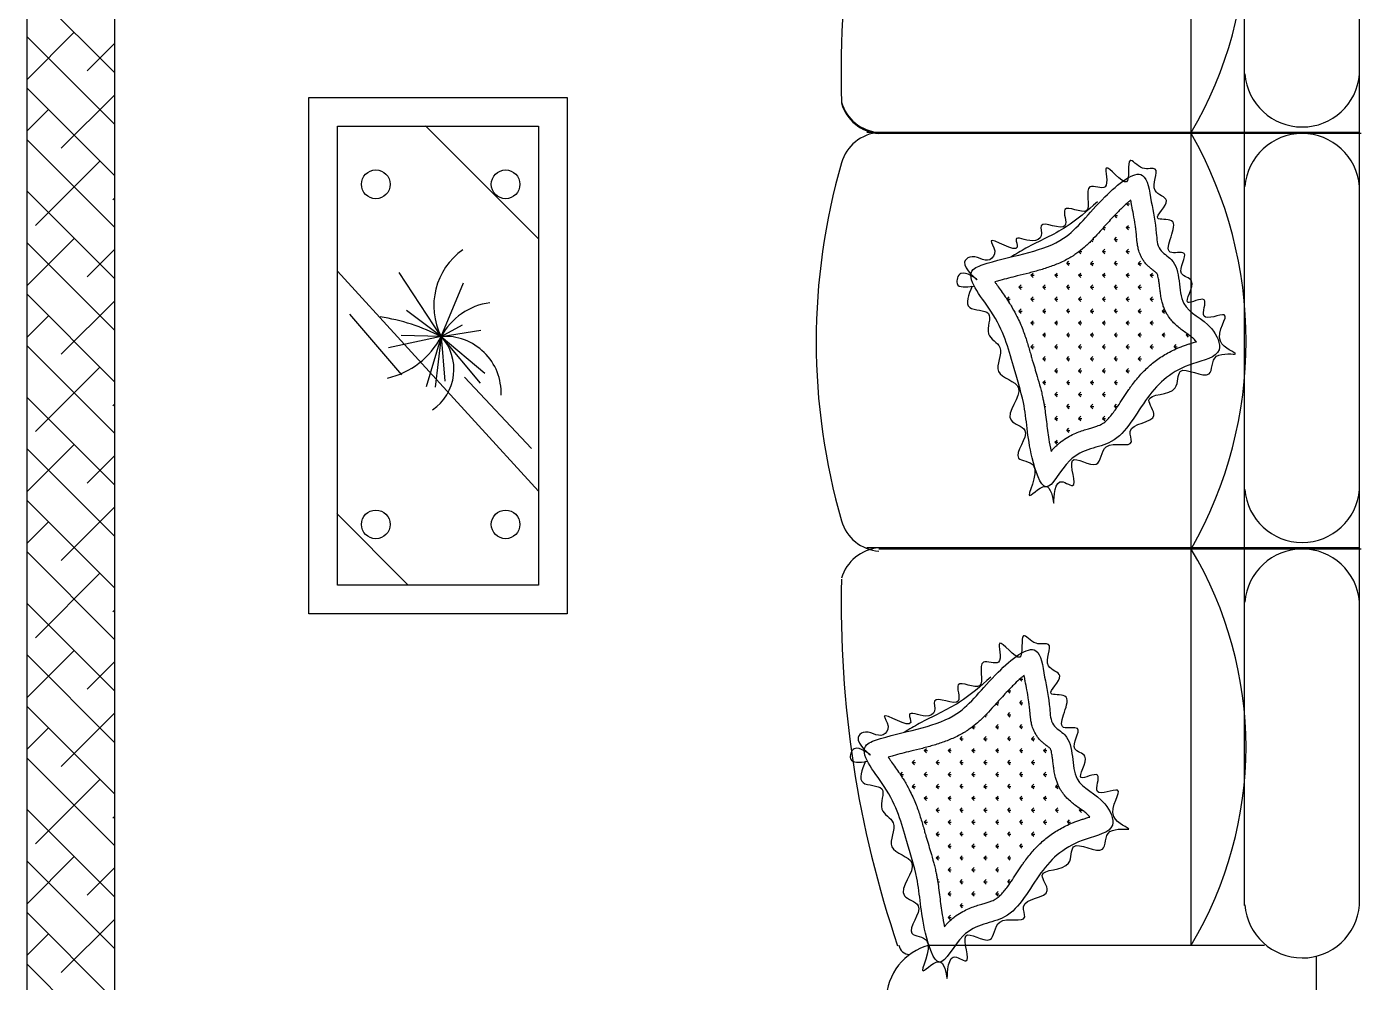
# Model space of a CAD drawing. Header units: millimetres. Extents: x 356 to 23963, y 1202 to 21076.
# Drawn here: x 21744 to 23754, y 2449 to 3889 of the extents above; entities that cross this region are included whole.
import ezdxf

# ---------------------------------------------------------------- set-up
doc = ezdxf.new("R2010")
doc.units = ezdxf.units.MM

msp = doc.modelspace()

# ---------------------------------------------------------------- linework, layer by layer
at = {"color": 0}
for p, q in [((21743.6, 4558.4), (21743.6, 2198.3)), ((21875.8, 4464.9), (21875.8, 2284)), ((23497.5, 2505.6), (23497.5, 4334.6)), ((23578, 2565), (23578, 4275.3)), ((23751.1, 2565.8), (23751.1, 4274.5)), ((21875.8, 3819.9), (21743.6, 3952.1)), ((21815.1, 3880.6), (21743.6, 3809.2)), ((21875.8, 3742.3), (21743.6, 3874.5)), ((21875.8, 3863.7), (21834.5, 3822.4)), ((21875.8, 3664.7), (21743.6, 3796.9)), ((21875.8, 3786.1), (21795.6, 3706)), ((22168.6, 3004.6), (22168.6, 3782.5)), ((22168.6, 3782.5), (22557.6, 3782.5)), ((22557.6, 3782.5), (22557.6, 3004.6)), ((21776.2, 3764.2), (21743.6, 3731.6)), ((22211.8, 3047.8), (22211.8, 3739.3)), ((22211.8, 3739.3), (22514.4, 3739.3)), ((22513.8, 3570), (22344.4, 3739.6)), ((22514.4, 3739.3), (22514.4, 3047.8)), ((21875.8, 3587.1), (21743.6, 3719.2)), ((23751.7, 3729.7), (23009.1, 3729.7)), ((23753.7, 3728.2), (23027.1, 3728.2)), ((21853.9, 3686.6), (21756.8, 3589.6)), ((21875.8, 3509.5), (21743.6, 3641.6)), ((21875.8, 3630.9), (21873.3, 3628.4)), ((23400, 3622.2), (23403.2, 3619)), ((23400.1, 3622.4), (23404.6, 3622.4)), ((23381.9, 3604.4), (23385.2, 3607.8)), ((23381.9, 3604.4), (23386.6, 3604.4)), ((23381.9, 3604.4), (23385.2, 3601)), ((23364.6, 3585.7), (23367.3, 3583.1)), ((23365.3, 3586.4), (23368.6, 3586.4)), ((23399.8, 3586.4), (23403.2, 3589.8)), ((23399.8, 3586.4), (23403.2, 3583.1)), ((23399.8, 3586.4), (23404.6, 3586.4)), ((21815.1, 3570.2), (21743.6, 3498.7)), ((21875.8, 3431.8), (21743.6, 3564)), ((23347.4, 3567), (23349.3, 3565.1)), ((23348.8, 3568.5), (23350.7, 3568.5)), ((23381.9, 3568.5), (23385.2, 3571.8)), ((23381.9, 3568.5), (23386.6, 3568.5)), ((23381.9, 3568.5), (23385.2, 3565.1)), ((21875.8, 3553.3), (21834.5, 3512)), ((23328.4, 3550.1), (23331.3, 3547.1)), ((23328.9, 3550.5), (23332.7, 3550.5)), ((23363.9, 3550.5), (23367.3, 3553.9)), ((23363.9, 3550.5), (23368.6, 3550.5)), ((23363.9, 3550.5), (23367.3, 3547.1)), ((23399.8, 3550.5), (23403.2, 3553.9)), ((23399.8, 3550.5), (23404.6, 3550.5)), ((23399.8, 3550.5), (23403.2, 3547.1)), ((22514.4, 3189.2), (22211.8, 3521)), ((22367.9, 3422.4), (22304.4, 3518.9)), ((23256.1, 3514.6), (23259.5, 3517.9)), ((23292, 3514.6), (23295.4, 3517.9)), ((23310, 3532.5), (23313.4, 3535.9)), ((23310, 3532.5), (23313.4, 3529.2)), ((23310, 3532.5), (23314.7, 3532.5)), ((23328, 3514.6), (23331.3, 3517.9)), ((23345.9, 3532.5), (23349.3, 3535.9)), ((23345.9, 3532.5), (23350.7, 3532.5)), ((23345.9, 3532.5), (23349.3, 3529.2)), ((23363.9, 3514.6), (23367.3, 3517.9)), ((23381.9, 3532.5), (23385.2, 3535.9)), ((23381.9, 3532.5), (23386.6, 3532.5)), ((23381.9, 3532.5), (23385.2, 3529.2)), ((23399.8, 3514.6), (23403.2, 3517.9)), ((23417.8, 3532.5), (23421.2, 3535.9)), ((23417.8, 3532.5), (23422.6, 3532.5)), ((23417.8, 3532.5), (23421.2, 3529.2)), ((23435.8, 3514.6), (23439.1, 3517.9)), ((22367.9, 3422.4), (22401.6, 3503.3)), ((23205.2, 3499.6), (23205.6, 3500)), ((23238.1, 3496.6), (23241.5, 3500)), ((23256.1, 3514.6), (23260.8, 3514.6)), ((23256.1, 3514.6), (23259.5, 3511.2)), ((23274.1, 3496.6), (23277.4, 3500)), ((23292, 3514.6), (23296.8, 3514.6)), ((23292, 3514.6), (23295.4, 3511.2)), ((23310, 3496.6), (23313.4, 3500)), ((23328, 3514.6), (23331.3, 3511.2)), ((23328, 3514.6), (23332.7, 3514.6)), ((23345.9, 3496.6), (23349.3, 3500)), ((23363.9, 3514.6), (23367.3, 3511.2)), ((23363.9, 3514.6), (23368.6, 3514.6)), ((23381.9, 3496.6), (23385.2, 3500)), ((23399.8, 3514.6), (23404.6, 3514.6)), ((23399.8, 3514.6), (23403.2, 3511.2)), ((23417.8, 3496.6), (23421.2, 3500)), ((23435.8, 3514.6), (23440.5, 3514.6)), ((23435.8, 3514.6), (23439.1, 3511.2)), ((21875.8, 3354.2), (21743.6, 3486.4)), ((23220.2, 3478.6), (23223.5, 3482)), ((23220.2, 3478.6), (23224.9, 3478.6)), ((23220.2, 3478.6), (23223.5, 3475.3)), ((23238.1, 3496.6), (23241.5, 3493.2)), ((23238.1, 3496.6), (23242.9, 3496.6)), ((23256.1, 3478.6), (23259.5, 3482)), ((23256.1, 3478.6), (23260.8, 3478.6)), ((23256.1, 3478.6), (23259.5, 3475.3)), ((23274.1, 3496.6), (23278.8, 3496.6)), ((23274.1, 3496.6), (23277.4, 3493.2)), ((23292, 3478.6), (23295.4, 3482)), ((23292, 3478.6), (23296.8, 3478.6)), ((23292, 3478.6), (23295.4, 3475.3)), ((23310, 3496.6), (23313.4, 3493.2)), ((23310, 3496.6), (23314.7, 3496.6)), ((23328, 3478.6), (23331.3, 3482)), ((23328, 3478.6), (23332.7, 3478.6)), ((23328, 3478.6), (23331.3, 3475.3)), ((23345.9, 3496.6), (23349.3, 3493.2)), ((23345.9, 3496.6), (23350.7, 3496.6)), ((23363.9, 3478.6), (23367.3, 3482)), ((23363.9, 3478.6), (23368.6, 3478.6)), ((23363.9, 3478.6), (23367.3, 3475.3)), ((23381.9, 3496.6), (23385.2, 3493.2)), ((23381.9, 3496.6), (23386.6, 3496.6)), ((23399.8, 3478.6), (23403.2, 3482)), ((23399.8, 3478.6), (23404.6, 3478.6)), ((23399.8, 3478.6), (23403.2, 3475.3)), ((23417.8, 3496.6), (23422.6, 3496.6)), ((23417.8, 3496.6), (23421.2, 3493.2)), ((23435.8, 3478.6), (23439.1, 3482)), ((23435.8, 3478.6), (23440.5, 3478.6)), ((23435.8, 3478.6), (23439.1, 3475.3)), ((21875.8, 3475.6), (21795.6, 3395.5)), ((22367.9, 3422.4), (22315.6, 3461.6)), ((23238.1, 3460.7), (23241.5, 3464)), ((23238.1, 3460.7), (23242.9, 3460.7)), ((23238.1, 3460.7), (23241.5, 3457.3)), ((23274.1, 3460.7), (23277.4, 3464)), ((23274.1, 3460.7), (23277.4, 3457.3)), ((23274.1, 3460.7), (23278.8, 3460.7)), ((23310, 3460.7), (23313.4, 3464)), ((23310, 3460.7), (23314.7, 3460.7)), ((23310, 3460.7), (23313.4, 3457.3)), ((23345.9, 3460.7), (23349.3, 3464)), ((23345.9, 3460.7), (23350.7, 3460.7)), ((23345.9, 3460.7), (23349.3, 3457.3)), ((23381.9, 3460.7), (23385.2, 3464)), ((23381.9, 3460.7), (23386.6, 3460.7)), ((23381.9, 3460.7), (23385.2, 3457.3)), ((23417.8, 3460.7), (23421.2, 3464)), ((23417.8, 3460.7), (23421.2, 3457.3)), ((23417.8, 3460.7), (23422.6, 3460.7)), ((23453.7, 3460.7), (23457.1, 3464)), ((23453.7, 3460.7), (23457.1, 3457.3)), ((23453.7, 3460.7), (23458.5, 3460.7)), ((21776.2, 3453.7), (21743.6, 3421.1)), ((22308.5, 3364.4), (22230.3, 3455.8)), ((22367.9, 3422.4), (22399.9, 3439.8)), ((23256.1, 3442.7), (23259.5, 3446.1)), ((23256.1, 3442.7), (23259.5, 3439.3)), ((23256.1, 3442.7), (23260.8, 3442.7)), ((23292, 3442.7), (23295.4, 3446.1)), ((23292, 3442.7), (23295.4, 3439.3)), ((23292, 3442.7), (23296.8, 3442.7)), ((23328, 3442.7), (23331.3, 3446.1)), ((23328, 3442.7), (23332.7, 3442.7)), ((23328, 3442.7), (23331.3, 3439.3)), ((23363.9, 3442.7), (23367.3, 3446.1)), ((23363.9, 3442.7), (23367.3, 3439.3)), ((23363.9, 3442.7), (23368.6, 3442.7)), ((23399.8, 3442.7), (23403.2, 3446.1)), ((23399.8, 3442.7), (23404.6, 3442.7)), ((23399.8, 3442.7), (23403.2, 3439.3)), ((23435.8, 3442.7), (23439.1, 3446.1)), ((23435.8, 3442.7), (23440.5, 3442.7)), ((23435.8, 3442.7), (23439.1, 3439.3)), ((22367.9, 3422.4), (22288.6, 3405.2)), ((22367.9, 3422.4), (22307.7, 3423.9)), ((22367.9, 3422.4), (22345.1, 3346.5)), ((22367.9, 3422.4), (22358.7, 3345.9)), ((22367.9, 3422.4), (22427.4, 3431.9)), ((22367.9, 3422.4), (22433.6, 3367.3)), ((22367.9, 3422.4), (22426.6, 3352.2)), ((22367.9, 3422.4), (22373.2, 3355.1)), ((23274.1, 3424.7), (23277.4, 3428.1)), ((23274.1, 3424.7), (23278.8, 3424.7)), ((23274.1, 3424.7), (23277.4, 3421.4)), ((23310, 3424.7), (23313.4, 3428.1)), ((23310, 3424.7), (23314.7, 3424.7)), ((23310, 3424.7), (23313.4, 3421.4)), ((23345.9, 3424.7), (23349.3, 3428.1)), ((23345.9, 3424.7), (23349.3, 3421.4)), ((23345.9, 3424.7), (23350.7, 3424.7)), ((23381.9, 3424.7), (23385.2, 3428.1)), ((23381.9, 3424.7), (23386.6, 3424.7)), ((23381.9, 3424.7), (23385.2, 3421.4)), ((23417.8, 3424.7), (23421.2, 3428.1)), ((23417.8, 3424.7), (23422.6, 3424.7)), ((23417.8, 3424.7), (23421.2, 3421.4)), ((23453.7, 3424.7), (23457.1, 3428.1)), ((23453.7, 3424.7), (23457.1, 3421.4)), ((23453.7, 3424.7), (23458.5, 3424.7)), ((23489.7, 3424.7), (23491.5, 3426.5)), ((23489.7, 3424.7), (23494, 3424.7)), ((23489.7, 3424.7), (23493, 3421.4)), ((21875.8, 3276.6), (21743.6, 3408.8)), ((23256.1, 3406.8), (23259.5, 3410.1)), ((23256.1, 3406.8), (23260.8, 3406.8)), ((23256.1, 3406.8), (23259.5, 3403.4)), ((23292, 3406.8), (23295.4, 3410.1)), ((23292, 3406.8), (23295.4, 3403.4)), ((23292, 3406.8), (23296.8, 3406.8)), ((23328, 3406.8), (23331.3, 3410.1)), ((23328, 3406.8), (23331.3, 3403.4)), ((23328, 3406.8), (23332.7, 3406.8)), ((23363.9, 3406.8), (23367.3, 3410.1)), ((23363.9, 3406.8), (23368.6, 3406.8)), ((23363.9, 3406.8), (23367.3, 3403.4)), ((23399.8, 3406.8), (23403.2, 3410.1)), ((23399.8, 3406.8), (23404.6, 3406.8)), ((23399.8, 3406.8), (23403.2, 3403.4)), ((23435.8, 3406.8), (23439.1, 3410.1)), ((23435.8, 3406.8), (23439.1, 3403.4)), ((23435.8, 3406.8), (23440.5, 3406.8)), ((23471.7, 3406.8), (23475.1, 3410.1)), ((23471.7, 3406.8), (23476.5, 3406.8)), ((23471.7, 3406.8), (23474.7, 3403.7)), ((23274.1, 3388.8), (23277.4, 3392.2)), ((23274.1, 3388.8), (23277.4, 3385.4)), ((23274.1, 3388.8), (23278.8, 3388.8)), ((23310, 3388.8), (23313.4, 3392.2)), ((23310, 3388.8), (23314.7, 3388.8)), ((23310, 3388.8), (23313.4, 3385.4)), ((23345.9, 3388.8), (23349.3, 3392.2)), ((23345.9, 3388.8), (23349.3, 3385.4)), ((23345.9, 3388.8), (23350.7, 3388.8)), ((23381.9, 3388.8), (23385.2, 3392.2)), ((23381.9, 3388.8), (23386.6, 3388.8)), ((23381.9, 3388.8), (23385.2, 3385.4)), ((23417.8, 3388.8), (23421.2, 3392.2)), ((23417.8, 3388.8), (23422.6, 3388.8)), ((23417.8, 3388.8), (23421.2, 3385.4)), ((21853.9, 3376.1), (21756.8, 3279.1)), ((22504, 3253.5), (22403, 3361.2)), ((23292, 3370.8), (23295.4, 3374.2)), ((23292, 3370.8), (23295.4, 3367.5)), ((23292, 3370.8), (23296.8, 3370.8)), ((23328, 3370.8), (23331.3, 3374.2)), ((23328, 3370.8), (23331.3, 3367.5)), ((23328, 3370.8), (23332.7, 3370.8)), ((23363.9, 3370.8), (23367.3, 3374.2)), ((23363.9, 3370.8), (23368.6, 3370.8)), ((23363.9, 3370.8), (23367.3, 3367.5)), ((23399.8, 3370.8), (23403.2, 3374.2)), ((23399.8, 3370.8), (23404.6, 3370.8)), ((23399.8, 3370.8), (23403.2, 3367.5)), ((23274.1, 3352.9), (23277.4, 3356.2)), ((23274.1, 3352.9), (23278.8, 3352.9)), ((23274.1, 3352.9), (23277.4, 3349.5)), ((23292, 3334.9), (23295.4, 3338.3)), ((23310, 3352.9), (23313.4, 3356.2)), ((23310, 3352.9), (23314.7, 3352.9)), ((23310, 3352.9), (23313.4, 3349.5)), ((23328, 3334.9), (23331.3, 3338.3)), ((23345.9, 3352.9), (23349.3, 3356.2)), ((23345.9, 3352.9), (23350.7, 3352.9)), ((23345.9, 3352.9), (23349.3, 3349.5)), ((23363.9, 3334.9), (23367.3, 3338.3)), ((23381.9, 3352.9), (23385.2, 3356.2)), ((23381.9, 3352.9), (23386.6, 3352.9)), ((23381.9, 3352.9), (23385.2, 3349.5)), ((21875.8, 3199), (21743.6, 3331.2)), ((21875.8, 3320.4), (21873.3, 3317.9)), ((23276, 3318.9), (23277.4, 3320.3)), ((23276.4, 3316.9), (23278.8, 3316.9)), ((23292, 3334.9), (23295.4, 3331.5)), ((23292, 3334.9), (23296.8, 3334.9)), ((23310, 3316.9), (23313.4, 3320.3)), ((23310, 3316.9), (23314.7, 3316.9)), ((23310, 3316.9), (23313.4, 3313.6)), ((23328, 3334.9), (23332.7, 3334.9)), ((23328, 3334.9), (23331.3, 3331.5)), ((23345.9, 3316.9), (23349.3, 3320.3)), ((23345.9, 3316.9), (23349.3, 3313.6)), ((23345.9, 3316.9), (23350.7, 3316.9)), ((23363.9, 3334.9), (23368.6, 3334.9)), ((23363.9, 3334.9), (23367.3, 3331.5)), ((23381.9, 3316.9), (23385.2, 3320.3)), ((23381.9, 3316.9), (23386.6, 3316.9)), ((23381.9, 3316.9), (23384.8, 3314)), ((23276.8, 3314.2), (23277.4, 3313.6)), ((23292, 3299), (23295.4, 3302.3)), ((23292, 3299), (23295.4, 3295.6)), ((23292, 3299), (23296.8, 3299)), ((23328, 3299), (23331.3, 3302.3)), ((23328, 3299), (23332.7, 3299)), ((23328, 3299), (23331.3, 3295.6)), ((23363.9, 3299), (23367.3, 3302.3)), ((23363.9, 3299), (23368.6, 3299)), ((23363.9, 3299), (23367.3, 3295.6)), ((23310, 3281), (23313.4, 3284.4)), ((23310, 3281), (23314.7, 3281)), ((23310, 3281), (23313.4, 3277.6)), ((21815.1, 3259.7), (21743.6, 3188.2)), ((23292, 3263), (23295.4, 3266.4)), ((23292, 3263), (23296.8, 3263)), ((23292, 3263), (23295.4, 3259.7)), ((21875.8, 3121.4), (21743.6, 3253.5)), ((21875.8, 3242.8), (21834.5, 3201.5)), ((21875.8, 3043.8), (21743.6, 3175.9)), ((21875.8, 3165.2), (21795.6, 3085.1)), ((21776.2, 3143.3), (21743.6, 3110.6)), ((22318.3, 3048), (22210.8, 3155.6)), ((21875.8, 2966.1), (21743.6, 3098.3)), ((23751.1, 3103.8), (23009.1, 3103.8)), ((23753.7, 3102.2), (23027.1, 3102.2)), ((21853.9, 3065.7), (21756.8, 2968.6)), ((22514.4, 3047.8), (22211.8, 3047.8)), ((21875.8, 2888.5), (21743.6, 3020.7)), ((21875.8, 3009.9), (21873.3, 3007.4)), ((22557.6, 3004.6), (22168.6, 3004.6)), ((21815.1, 2949.2), (21743.6, 2877.8)), ((21875.8, 2810.9), (21743.6, 2943.1)), ((21875.8, 2932.3), (21834.5, 2891)), ((23239.4, 2906.2), (23242.6, 2903)), ((23239.5, 2906.3), (23244, 2906.3)), ((23221.2, 2888.4), (23224.6, 2891.7)), ((23221.2, 2888.4), (23226, 2888.4)), ((23221.2, 2888.4), (23224.6, 2885)), ((21875.8, 2733.3), (21743.6, 2865.5)), ((21875.8, 2854.7), (21795.6, 2774.6)), ((23204, 2869.7), (23206.6, 2867)), ((23204.7, 2870.4), (23208, 2870.4)), ((23221.2, 2852.4), (23224.6, 2855.8)), ((23239.2, 2870.4), (23242.6, 2873.8)), ((23239.2, 2870.4), (23242.6, 2867)), ((23239.2, 2870.4), (23244, 2870.4)), ((23168.3, 2834.5), (23172.1, 2834.5)), ((23186.8, 2851), (23188.7, 2849.1)), ((23188.2, 2852.4), (23190.1, 2852.4)), ((23203.3, 2834.5), (23206.6, 2837.8)), ((23203.3, 2834.5), (23208, 2834.5)), ((23203.3, 2834.5), (23206.6, 2831.1)), ((23221.2, 2852.4), (23226, 2852.4)), ((23221.2, 2852.4), (23224.6, 2849.1)), ((23239.2, 2834.5), (23242.6, 2837.8)), ((23239.2, 2834.5), (23242.6, 2831.1)), ((23239.2, 2834.5), (23244, 2834.5)), ((21776.2, 2832.8), (21743.6, 2800.2)), ((23149.4, 2816.5), (23152.7, 2819.9)), ((23149.4, 2816.5), (23152.7, 2813.1)), ((23149.4, 2816.5), (23154.1, 2816.5)), ((23167.8, 2834), (23170.7, 2831.1)), ((23185.3, 2816.5), (23188.7, 2819.9)), ((23185.3, 2816.5), (23188.7, 2813.1)), ((23185.3, 2816.5), (23190.1, 2816.5)), ((23221.2, 2816.5), (23224.6, 2819.9)), ((23221.2, 2816.5), (23224.6, 2813.1)), ((23221.2, 2816.5), (23226, 2816.5)), ((23257.2, 2816.5), (23260.5, 2819.9)), ((23257.2, 2816.5), (23260.5, 2813.1)), ((23257.2, 2816.5), (23261.9, 2816.5)), ((23095.5, 2798.5), (23098.8, 2801.9)), ((23095.5, 2798.5), (23100.2, 2798.5)), ((23095.5, 2798.5), (23098.8, 2795.2)), ((23131.4, 2798.5), (23134.8, 2801.9)), ((23131.4, 2798.5), (23134.8, 2795.2)), ((23131.4, 2798.5), (23136.2, 2798.5)), ((23167.3, 2798.5), (23170.7, 2801.9)), ((23167.3, 2798.5), (23172.1, 2798.5)), ((23167.3, 2798.5), (23170.7, 2795.2)), ((23203.3, 2798.5), (23206.6, 2801.9)), ((23203.3, 2798.5), (23208, 2798.5)), ((23203.3, 2798.5), (23206.6, 2795.2)), ((23239.2, 2798.5), (23242.6, 2801.9)), ((23239.2, 2798.5), (23244, 2798.5)), ((23239.2, 2798.5), (23242.6, 2795.2)), ((23275.1, 2798.5), (23278.5, 2801.9)), ((23275.1, 2798.5), (23279.9, 2798.5)), ((23275.1, 2798.5), (23278.5, 2795.2)), ((21875.8, 2655.7), (21743.6, 2787.8)), ((23044.6, 2783.6), (23044.9, 2783.9)), ((23077.5, 2780.6), (23080.9, 2783.9)), ((23077.5, 2780.6), (23082.3, 2780.6)), ((23077.5, 2780.6), (23080.9, 2777.2)), ((23113.4, 2780.6), (23116.8, 2783.9)), ((23113.4, 2780.6), (23118.2, 2780.6)), ((23113.4, 2780.6), (23116.8, 2777.2)), ((23149.4, 2780.6), (23152.7, 2783.9)), ((23149.4, 2780.6), (23154.1, 2780.6)), ((23149.4, 2780.6), (23152.7, 2777.2)), ((23185.3, 2780.6), (23188.7, 2783.9)), ((23185.3, 2780.6), (23188.7, 2777.2)), ((23185.3, 2780.6), (23190.1, 2780.6)), ((23221.2, 2780.6), (23224.6, 2783.9)), ((23221.2, 2780.6), (23226, 2780.6)), ((23221.2, 2780.6), (23224.6, 2777.2)), ((23257.2, 2780.6), (23260.5, 2783.9)), ((23257.2, 2780.6), (23261.9, 2780.6)), ((23257.2, 2780.6), (23260.5, 2777.2)), ((21853.9, 2755.2), (21756.8, 2658.2)), ((23059.5, 2762.6), (23062.9, 2766)), ((23059.5, 2762.6), (23064.3, 2762.6)), ((23059.5, 2762.6), (23062.9, 2759.2)), ((23095.5, 2762.6), (23098.8, 2766)), ((23095.5, 2762.6), (23100.2, 2762.6)), ((23095.5, 2762.6), (23098.8, 2759.2)), ((23131.4, 2762.6), (23134.8, 2766)), ((23131.4, 2762.6), (23136.2, 2762.6)), ((23131.4, 2762.6), (23134.8, 2759.2)), ((23167.3, 2762.6), (23170.7, 2766)), ((23167.3, 2762.6), (23172.1, 2762.6)), ((23167.3, 2762.6), (23170.7, 2759.2)), ((23203.3, 2762.6), (23206.6, 2766)), ((23203.3, 2762.6), (23206.6, 2759.2)), ((23203.3, 2762.6), (23208, 2762.6)), ((23239.2, 2762.6), (23242.6, 2766)), ((23239.2, 2762.6), (23244, 2762.6)), ((23239.2, 2762.6), (23242.6, 2759.2)), ((23275.1, 2762.6), (23278.5, 2766)), ((23275.1, 2762.6), (23279.9, 2762.6)), ((23275.1, 2762.6), (23278.5, 2759.2)), ((23077.5, 2744.6), (23080.9, 2748)), ((23077.5, 2744.6), (23082.3, 2744.6)), ((23077.5, 2744.6), (23080.9, 2741.3)), ((23113.4, 2744.6), (23116.8, 2748)), ((23113.4, 2744.6), (23118.2, 2744.6)), ((23113.4, 2744.6), (23116.8, 2741.3)), ((23149.4, 2744.6), (23152.7, 2748)), ((23149.4, 2744.6), (23154.1, 2744.6)), ((23149.4, 2744.6), (23152.7, 2741.3)), ((23185.3, 2744.6), (23188.7, 2748)), ((23185.3, 2744.6), (23190.1, 2744.6)), ((23185.3, 2744.6), (23188.7, 2741.3)), ((23221.2, 2744.6), (23224.6, 2748)), ((23221.2, 2744.6), (23226, 2744.6)), ((23221.2, 2744.6), (23224.6, 2741.3)), ((23257.2, 2744.6), (23260.5, 2748)), ((23257.2, 2744.6), (23260.5, 2741.3)), ((23257.2, 2744.6), (23261.9, 2744.6)), ((23293.1, 2744.6), (23296.5, 2748)), ((23293.1, 2744.6), (23296.5, 2741.3)), ((23293.1, 2744.6), (23297.9, 2744.6)), ((23095.5, 2726.7), (23098.8, 2730)), ((23095.5, 2726.7), (23100.2, 2726.7)), ((23095.5, 2726.7), (23098.8, 2723.3)), ((23131.4, 2726.7), (23134.8, 2730)), ((23131.4, 2726.7), (23134.8, 2723.3)), ((23131.4, 2726.7), (23136.2, 2726.7)), ((23167.3, 2726.7), (23170.7, 2730)), ((23167.3, 2726.7), (23172.1, 2726.7)), ((23167.3, 2726.7), (23170.7, 2723.3)), ((23203.3, 2726.7), (23206.6, 2730)), ((23203.3, 2726.7), (23206.6, 2723.3)), ((23203.3, 2726.7), (23208, 2726.7)), ((23239.2, 2726.7), (23242.6, 2730)), ((23239.2, 2726.7), (23242.6, 2723.3)), ((23239.2, 2726.7), (23244, 2726.7)), ((23275.1, 2726.7), (23278.5, 2730)), ((23275.1, 2726.7), (23279.9, 2726.7)), ((23275.1, 2726.7), (23278.5, 2723.3)), ((21875.8, 2578.1), (21743.6, 2710.2)), ((21875.8, 2699.5), (21873.3, 2697)), ((23095.5, 2690.7), (23098.8, 2694.1)), ((23113.4, 2708.7), (23116.8, 2712.1)), ((23113.4, 2708.7), (23116.8, 2705.3)), ((23113.4, 2708.7), (23118.2, 2708.7)), ((23131.4, 2690.7), (23134.8, 2694.1)), ((23149.4, 2708.7), (23152.7, 2712.1)), ((23149.4, 2708.7), (23152.7, 2705.3)), ((23149.4, 2708.7), (23154.1, 2708.7)), ((23167.3, 2690.7), (23170.7, 2694.1)), ((23185.3, 2708.7), (23188.7, 2712.1)), ((23185.3, 2708.7), (23188.7, 2705.3)), ((23185.3, 2708.7), (23190.1, 2708.7)), ((23203.3, 2690.7), (23206.6, 2694.1)), ((23221.2, 2708.7), (23224.6, 2712.1)), ((23221.2, 2708.7), (23226, 2708.7)), ((23221.2, 2708.7), (23224.6, 2705.3)), ((23239.2, 2690.7), (23242.6, 2694.1)), ((23257.2, 2708.7), (23260.5, 2712.1)), ((23257.2, 2708.7), (23261.9, 2708.7)), ((23257.2, 2708.7), (23260.5, 2705.3)), ((23275.1, 2690.7), (23278.5, 2694.1)), ((23293.1, 2708.7), (23296.5, 2712.1)), ((23293.1, 2708.7), (23297.9, 2708.7)), ((23293.1, 2708.7), (23296.5, 2705.3)), ((23311.1, 2690.7), (23314.4, 2694.1)), ((23329, 2708.7), (23330.9, 2710.5)), ((23329, 2708.7), (23332.4, 2705.3)), ((23329, 2708.7), (23333.4, 2708.7)), ((23095.5, 2690.7), (23098.8, 2687.4)), ((23095.5, 2690.7), (23100.2, 2690.7)), ((23113.4, 2672.8), (23116.8, 2676.1)), ((23131.4, 2690.7), (23136.2, 2690.7)), ((23131.4, 2690.7), (23134.8, 2687.4)), ((23149.4, 2672.8), (23152.7, 2676.1)), ((23167.3, 2690.7), (23170.7, 2687.4)), ((23167.3, 2690.7), (23172.1, 2690.7)), ((23185.3, 2672.8), (23188.7, 2676.1)), ((23203.3, 2690.7), (23206.6, 2687.4)), ((23203.3, 2690.7), (23208, 2690.7)), ((23221.2, 2672.8), (23224.6, 2676.1)), ((23239.2, 2690.7), (23244, 2690.7)), ((23239.2, 2690.7), (23242.6, 2687.4)), ((23257.2, 2672.8), (23260.5, 2676.1)), ((23275.1, 2690.7), (23279.9, 2690.7)), ((23275.1, 2690.7), (23278.5, 2687.4)), ((23311.1, 2690.7), (23314.1, 2687.7)), ((23311.1, 2690.7), (23315.8, 2690.7)), ((23113.4, 2672.8), (23118.2, 2672.8)), ((23113.4, 2672.8), (23116.8, 2669.4)), ((23131.4, 2654.8), (23134.8, 2658.2)), ((23131.4, 2654.8), (23136.2, 2654.8)), ((23131.4, 2654.8), (23134.8, 2651.4)), ((23149.4, 2672.8), (23154.1, 2672.8)), ((23149.4, 2672.8), (23152.7, 2669.4)), ((23167.3, 2654.8), (23170.7, 2658.2)), ((23167.3, 2654.8), (23172.1, 2654.8)), ((23167.3, 2654.8), (23170.7, 2651.4)), ((23185.3, 2672.8), (23188.7, 2669.4)), ((23185.3, 2672.8), (23190.1, 2672.8)), ((23203.3, 2654.8), (23206.6, 2658.2)), ((23203.3, 2654.8), (23206.6, 2651.4)), ((23203.3, 2654.8), (23208, 2654.8)), ((23221.2, 2672.8), (23226, 2672.8)), ((23221.2, 2672.8), (23224.6, 2669.4)), ((23239.2, 2654.8), (23242.6, 2658.2)), ((23239.2, 2654.8), (23242.6, 2651.4)), ((23239.2, 2654.8), (23244, 2654.8)), ((23257.2, 2672.8), (23261.9, 2672.8)), ((23257.2, 2672.8), (23260.5, 2669.4)), ((21815.1, 2638.8), (21743.6, 2567.3)), ((23113.4, 2636.8), (23116.8, 2640.2)), ((23113.4, 2636.8), (23118.2, 2636.8)), ((23113.4, 2636.8), (23116.8, 2633.5)), ((23149.4, 2636.8), (23152.7, 2640.2)), ((23149.4, 2636.8), (23154.1, 2636.8)), ((23149.4, 2636.8), (23152.7, 2633.5)), ((23185.3, 2636.8), (23188.7, 2640.2)), ((23185.3, 2636.8), (23188.7, 2633.5)), ((23185.3, 2636.8), (23190.1, 2636.8)), ((23221.2, 2636.8), (23224.6, 2640.2)), ((23221.2, 2636.8), (23226, 2636.8)), ((23221.2, 2636.8), (23224.6, 2633.5)), ((21875.8, 2500.4), (21743.6, 2632.6)), ((21875.8, 2621.9), (21834.5, 2580.6)), ((23131.4, 2618.9), (23134.8, 2622.2)), ((23131.4, 2618.9), (23136.2, 2618.9)), ((23131.4, 2618.9), (23134.8, 2615.5)), ((23167.3, 2618.9), (23170.7, 2622.2)), ((23167.3, 2618.9), (23170.7, 2615.5)), ((23167.3, 2618.9), (23172.1, 2618.9)), ((23203.3, 2618.9), (23206.6, 2622.2)), ((23203.3, 2618.9), (23208, 2618.9)), ((23203.3, 2618.9), (23206.6, 2615.5)), ((23115.4, 2602.9), (23116.8, 2604.3)), ((23115.8, 2600.9), (23118.2, 2600.9)), ((23116.2, 2598.2), (23116.8, 2597.5)), ((23149.4, 2600.9), (23152.7, 2604.3)), ((23149.4, 2600.9), (23154.1, 2600.9)), ((23149.4, 2600.9), (23152.7, 2597.5)), ((23185.3, 2600.9), (23188.7, 2604.3)), ((23185.3, 2600.9), (23190.1, 2600.9)), ((23185.3, 2600.9), (23188.7, 2597.5)), ((23221.2, 2600.9), (23224.6, 2604.3)), ((23221.2, 2600.9), (23226, 2600.9)), ((23221.2, 2600.9), (23224.1, 2598)), ((23131.4, 2582.9), (23134.8, 2586.3)), ((23131.4, 2582.9), (23134.8, 2579.6)), ((23131.4, 2582.9), (23136.2, 2582.9)), ((23167.3, 2582.9), (23170.7, 2586.3)), ((23167.3, 2582.9), (23172.1, 2582.9)), ((23167.3, 2582.9), (23170.7, 2579.6)), ((23203.3, 2582.9), (23206.6, 2586.3)), ((23203.3, 2582.9), (23208, 2582.9)), ((23203.3, 2582.9), (23206.6, 2579.6)), ((21875.8, 2422.8), (21743.6, 2555)), ((23149.4, 2565), (23152.7, 2568.3)), ((23149.4, 2565), (23154.1, 2565)), ((23149.4, 2565), (23152.7, 2561.6)), ((21875.8, 2544.2), (21795.6, 2464.1)), ((23131.4, 2547), (23134.8, 2550.4)), ((23131.4, 2547), (23134.8, 2543.6)), ((23131.4, 2547), (23136.2, 2547)), ((21776.2, 2522.3), (21743.6, 2489.7)), ((23102, 2505.6), (23608, 2505.6)), ((21875.8, 2345.2), (21743.6, 2477.4)), ((23685.5, 2488.7), (23685.5, 2419.1))]:
    msp.add_line(p, q, dxfattribs=at)
for centre in [(22269.4, 3651.6), (22464.9, 3651.6), (22269.4, 3139.3), (22464.9, 3139.3)]:
    msp.add_circle(centre, 21.6, dxfattribs=at)
for centre, radius, start, end in [((24576.8, 3818.4), 1606.7, 161.2571, 181.5339), ((22987.2, 4032.2), 593.1, 329.3408, 30.6592), ((23664.8, 3824.6), 86.6, 184.4726, 355.3571), ((23031.9, 3793.4), 63.9, 196.4148, 265.6509), ((23031.9, 3791.8), 63.9, 196.4148, 265.6509), ((23031.9, 3666), 63.9, 94.3491, 163.5852), ((22947.5, 3415.2), 632.8, 330.3569, 29.6431), ((23664.8, 3641.5), 86.6, 4.6429, 175.5274), ((23908.1, 3414.4), 975.4, 163.9525, 196.0475), ((22459.6, 3468.8), 102.8, 124.9456, 206.8597), ((22453.9, 3376.7), 97.3, 97.4265, 152.0083), ((22225.1, 3137), 319.1, 63.4153, 80.8473), ((22259.9, 3478.3), 121.6, 282.9882, 332.6475), ((22313.3, 3372.8), 73.8, 304.399, 42.2135), ((22373.1, 3337.5), 85.1, 357.7134, 93.5113), ((23664.8, 3198.7), 86.6, 184.4726, 355.3571), ((23031.9, 3162.8), 63.9, 196.4148, 265.6509), ((23031.9, 3040.1), 63.9, 94.3491, 163.5852), ((23000.4, 2803.9), 579.7, 329.0302, 30.9698), ((23664.8, 3015.6), 86.6, 4.6429, 175.5274), ((24577.3, 3020.4), 1607, 178.7091, 198.7227), ((23664.8, 2572.8), 86.6, 184.4726, 355.3571), ((23125.8, 2420.8), 87.8, 104.8805, 252.3618), ((23073.6, 2507.7), 16.4, 187.4502, 269.0311)]:
    msp.add_arc(centre, radius, start, end, dxfattribs=at)
at = {"color": 0, "extrusion": (0, 0, -1)}
for centre in [(-23437.4, 3625.3), (-23276.8, 2909.2)]:
    msp.add_arc(centre, 30, 348.6773, 351.2971, dxfattribs=at)
at = {"color": 0}
for points in [[(23167.6, 3498.4), (23163.9, 3466.3), (23192.2, 3456.8), (23192.2, 3426.6), (23209.2, 3405.8), (23207.3, 3369.8), (23237.5, 3345.2), (23226.2, 3296.1), (23246.9, 3280.9), (23237.5, 3239.3), (23260.2, 3228), (23254.5, 3182.6), (23280.9, 3195.8), (23290.4, 3171.2), (23299.8, 3203.4), (23318.7, 3197.7), (23318.7, 3235.5), (23354.6, 3229.9), (23369.7, 3256.3), (23407.4, 3263.9), (23405.5, 3279), (23441.4, 3303.6), (23433.9, 3326.3), (23473.5, 3345.2), (23481.1, 3369.8), (23524.5, 3366), (23535.8, 3392.5), (23564.1, 3396.3), (23541.5, 3415.2), (23547.2, 3454.9), (23516.9, 3453), (23516.9, 3477.6), (23492.4, 3473.8), (23498.1, 3506), (23483, 3517.3), (23486.7, 3547.6), (23466, 3549.5), (23467.8, 3596.8), (23447.1, 3600.6), (23460.3, 3627), (23443.3, 3642.2), (23443.3, 3674.3), (23424.4, 3676.2), (23405.5, 3687.6), (23399.9, 3655.4), (23369.7, 3676.2), (23367.8, 3647.8), (23345.1, 3647.8), (23339.5, 3611.9), (23307.4, 3613.8), (23307.4, 3589.2), (23271.5, 3589.2), (23271.5, 3574.1), (23258.3, 3566.5), (23233.7, 3568.4), (23235.6, 3557.1), (23196, 3566.5), (23201.6, 3551.4), (23194.1, 3538.1), (23163.9, 3541.9), (23156.3, 3534.4), (23175.2, 3507.9), (23150.6, 3517.3), (23145, 3502.2), (23169.5, 3498.4)], [(23437.4, 3625.3), (23424.2, 3665), (23367.6, 3632.8), (23305.2, 3570.4), (23190.1, 3532.6), (23169.3, 3523.1), (23195.7, 3460.7), (23229.7, 3377.5), (23244.8, 3322.7), (23258, 3239.4), (23278.8, 3195.9), (23314.7, 3235.7), (23377, 3264), (23431.8, 3330.2), (23499.7, 3381.3), (23539.4, 3402.1), (23528, 3434.2), (23486.5, 3472.1), (23467.6, 3538.3), (23450.6, 3553.4), (23445, 3578), (23437.4, 3625.3)], [(23356.2, 3625.3), (23309, 3587.4), (23248.6, 3555.3), (23225.9, 3542)], [(23007, 2782.4), (23003.3, 2750.3), (23031.6, 2740.8), (23031.6, 2710.5), (23048.6, 2689.7), (23046.7, 2653.8), (23076.9, 2629.2), (23065.6, 2580), (23086.3, 2564.9), (23076.9, 2523.3), (23099.5, 2512), (23093.9, 2466.6), (23120.3, 2479.8), (23129.8, 2455.2), (23139.2, 2487.4), (23158.1, 2481.7), (23158.1, 2519.5), (23194, 2513.8), (23209.1, 2540.3), (23246.8, 2547.9), (23244.9, 2563), (23280.8, 2587.6), (23273.3, 2610.3), (23312.9, 2629.2), (23320.5, 2653.8), (23363.9, 2650), (23375.2, 2676.5), (23403.5, 2680.3), (23380.9, 2699.2), (23386.5, 2738.9), (23356.3, 2737), (23356.3, 2761.6), (23331.8, 2757.8), (23337.4, 2790), (23322.3, 2801.3), (23326.1, 2831.6), (23305.4, 2833.5), (23307.2, 2880.7), (23286.5, 2884.5), (23299.7, 2911), (23282.7, 2926.1), (23282.7, 2958.3), (23263.8, 2960.2), (23244.9, 2971.5), (23239.3, 2939.4), (23209.1, 2960.2), (23207.2, 2931.8), (23184.5, 2931.8), (23178.8, 2895.9), (23146.7, 2897.8), (23146.7, 2873.2), (23110.9, 2873.2), (23110.9, 2858.1), (23097.7, 2850.5), (23073.1, 2852.4), (23075, 2841), (23035.3, 2850.5), (23041, 2835.4), (23033.5, 2822.1), (23003.3, 2825.9), (22995.7, 2818.3), (23014.6, 2791.9), (22990, 2801.3), (22984.4, 2786.2), (23008.9, 2782.4)], [(23276.8, 2909.2), (23263.6, 2949), (23206.9, 2916.8), (23144.6, 2854.4), (23029.5, 2816.6), (23008.7, 2807.1), (23035.1, 2744.7), (23069.1, 2661.5), (23084.2, 2606.6), (23097.4, 2523.4), (23118.2, 2479.9), (23154.1, 2519.6), (23216.4, 2548), (23271.1, 2614.2), (23339.1, 2665.3), (23378.8, 2686.1), (23367.4, 2718.2), (23325.9, 2756), (23307, 2822.2), (23290, 2837.4), (23284.4, 2862), (23276.8, 2909.2)], [(23195.6, 2909.2), (23148.4, 2871.4), (23088, 2839.3), (23065.3, 2826)]]:
    msp.add_spline(points, degree=3, dxfattribs=at)
for points, knots in [([(23406.6, 3627.9), (23406.1, 3627.5), (23405.5, 3627), (23403.8, 3625.5), (23402.6, 3624.5), (23398.4, 3620.9), (23395.5, 3618.1), (23391, 3613.8), (23389.5, 3612.4), (23386.6, 3609.4), (23385.2, 3608), (23381, 3603.6), (23378.3, 3600.8), (23370.5, 3592.2), (23365.5, 3586.7), (23357.1, 3577.3), (23353.7, 3573.5), (23346.5, 3566), (23342.8, 3562.3), (23335.5, 3555.7), (23332, 3552.8), (23326.3, 3548.5), (23324.3, 3547.1), (23320.8, 3544.7), (23319.5, 3543.8), (23316.7, 3542.1), (23315.3, 3541.3), (23311.1, 3538.9), (23308.3, 3537.4), (23299.8, 3533.2), (23294, 3530.8), (23282.5, 3526.5), (23276.6, 3524.6), (23265, 3521.1), (23259.1, 3519.5), (23247.4, 3516.4), (23241.5, 3515), (23226.8, 3511.4), (23218.1, 3509.2), (23206.9, 3506.2), (23204.3, 3505.5), (23201.8, 3504.7)], [85.52081, 85.52081, 85.52081, 85.52081, 87.640059, 87.640059, 91.878559, 91.878559, 102.389024, 102.389024, 107.8015, 107.8015, 113.213976, 113.213976, 124.038929, 124.038929, 145.688834, 145.688834, 160.716331, 160.716331, 175.743828, 175.743828, 188.285115, 188.285115, 194.842722, 194.842722, 199.148767, 199.148767, 203.454812, 203.454812, 212.066901, 212.066901, 229.09625, 229.09625, 246.125599, 246.125599, 263.154948, 263.154948, 280.184297, 280.184297, 305.642362, 305.642362, 313.155496, 313.155496, 313.155496, 313.155496]), ([(23407.8, 3620.7), (23407.6, 3621.6), (23407.5, 3622.5), (23407.1, 3624.9), (23406.9, 3626.4), (23406.6, 3627.9)], [0, 0, 0, 0, 2.170658, 2.170658, 6.046587, 6.046587, 6.046587, 6.046587]), ([(23445.9, 3517.5), (23445.9, 3517.6), (23445.8, 3517.6), (23445.6, 3517.9), (23445.3, 3518.1), (23444.4, 3518.8), (23443.9, 3519.2), (23442.6, 3520.2), (23441.9, 3520.8), (23440.2, 3522), (23439.3, 3522.7), (23437.3, 3524.4), (23436.2, 3525.3), (23433.8, 3527.3), (23432.6, 3528.5), (23430, 3531.2), (23428.7, 3532.7), (23427.1, 3534.8), (23426.7, 3535.2), (23426.1, 3536.1), (23425.8, 3536.5), (23425.3, 3537.3), (23425, 3537.7), (23424.3, 3538.8), (23423.8, 3539.6), (23422.5, 3542), (23421.7, 3543.6), (23420.4, 3546.6), (23419.8, 3548.1), (23418.5, 3551.9), (23417.9, 3554.1), (23417, 3558.4), (23416.7, 3560.3), (23416.1, 3564.1), (23415.9, 3565.8), (23415.6, 3569.1), (23415.5, 3570.6), (23415.3, 3572.7), (23415.2, 3573.3), (23415.2, 3574.4), (23415.1, 3574.8), (23415.1, 3575.5), (23415, 3575.8), (23415, 3576.5), (23414.9, 3576.8), (23414.9, 3577.8), (23414.8, 3578.4), (23414.6, 3580.3), (23414.4, 3581.6), (23414, 3585.5), (23413.6, 3588.1), (23412.5, 3595.8), (23411.6, 3600.9), (23409.8, 3610.5), (23408.9, 3614.9), (23408, 3619.4)], [1183.700543, 1183.700543, 1183.700543, 1183.700543, 1185.081985, 1185.081985, 1187.844871, 1187.844871, 1190.607756, 1190.607756, 1193.370641, 1193.370641, 1196.133526, 1196.133526, 1198.896411, 1198.896411, 1201.659297, 1201.659297, 1204.422182, 1204.422182, 1205.132906, 1205.132906, 1205.717778, 1205.717778, 1206.302649, 1206.302649, 1207.472392, 1207.472392, 1209.811877, 1209.811877, 1212.151363, 1212.151363, 1215.903452, 1215.903452, 1219.655541, 1219.655541, 1223.407631, 1223.407631, 1227.15972, 1227.15972, 1229.098908, 1229.098908, 1230.297271, 1230.297271, 1231.361328, 1231.361328, 1232.425385, 1232.425385, 1234.553498, 1234.553498, 1238.809725, 1238.809725, 1247.322178, 1247.322178, 1264.347085, 1264.347085, 1278.448041, 1278.448041, 1278.448041, 1278.448041]), ([(23201.8, 3504.7), (23202.2, 3504.1), (23202.6, 3503.5), (23203.8, 3501.7), (23204.7, 3500.4), (23207.4, 3496.5), (23209.3, 3493.8), (23213.3, 3488.1), (23215.4, 3485.2), (23218.2, 3481.1), (23219, 3480), (23220.5, 3477.7), (23221.2, 3476.6), (23222.7, 3474.4), (23223.4, 3473.2), (23225.5, 3469.9), (23226.8, 3467.7), (23230.7, 3461.1), (23233, 3456.8), (23238.5, 3445.8), (23241.3, 3439.3), (23246.2, 3426.6), (23248.3, 3420.5), (23252, 3408.6), (23253.7, 3402.8), (23255.9, 3394.9), (23256.6, 3392.8), (23257.5, 3389.4), (23257.9, 3388.1), (23258.5, 3385.9), (23258.8, 3384.9), (23259.4, 3383), (23259.7, 3382), (23260.6, 3379), (23261.2, 3377), (23263, 3370.8), (23264.3, 3366.6), (23267.2, 3356.7), (23268.8, 3351), (23271, 3342.6), (23271.7, 3339.9), (23272.9, 3334.8), (23273.5, 3332.3), (23274.2, 3328.8), (23274.4, 3327.8), (23274.8, 3325.9), (23275, 3325), (23275.5, 3322.2), (23275.8, 3320.3), (23276.7, 3314.8), (23277.3, 3311.2), (23278.4, 3303), (23278.9, 3298.5), (23280, 3289.6), (23280.5, 3285.2), (23281.7, 3276.3), (23282.3, 3271.9), (23284, 3261.6), (23285.1, 3255.7), (23286.6, 3249.3)], [380.315627, 380.315627, 380.315627, 380.315627, 382.37168, 382.37168, 386.483785, 386.483785, 394.520386, 394.520386, 402.556987, 402.556987, 405.495544, 405.495544, 408.425637, 408.425637, 411.355729, 411.355729, 417.215913, 417.215913, 428.936281, 428.936281, 447.426502, 447.426502, 465.916724, 465.916724, 484.406945, 484.406945, 491.539714, 491.539714, 495.654181, 495.654181, 498.852023, 498.852023, 502.049865, 502.049865, 508.445548, 508.445548, 521.236914, 521.236914, 537.963762, 537.963762, 545.471776, 545.471776, 552.590741, 552.590741, 555.306825, 555.306825, 558.022908, 558.022908, 563.455076, 563.455076, 574.31941, 574.31941, 588.703135, 588.703135, 603.086861, 603.086861, 617.470586, 617.470586, 635.13153, 635.13153, 635.13153, 635.13153]), ([(23505.4, 3414.5), (23505.3, 3414.7), (23505.1, 3414.9), (23504.8, 3415.2), (23504.7, 3415.4), (23504.2, 3415.9), (23503.9, 3416.2), (23502.9, 3417.3), (23502.2, 3418), (23500.1, 3419.9), (23498.6, 3421.2), (23495.1, 3423.9), (23493.1, 3425.4), (23488.8, 3428.5), (23486.5, 3430.1), (23482, 3433.5), (23479.9, 3435.1), (23475.6, 3438.8), (23473.3, 3440.8), (23469.3, 3444.9), (23467.6, 3446.9), (23464.2, 3451.2), (23462.5, 3453.6), (23460.5, 3457.1), (23459.9, 3458.2), (23458.8, 3460.2), (23458.4, 3461.2), (23457, 3464.3), (23456.2, 3466.3), (23454.9, 3470.2), (23454.3, 3472.1), (23453, 3476.9), (23452.4, 3479.8), (23451.5, 3485.3), (23451.1, 3487.9), (23450.5, 3492.8), (23450.2, 3495.2), (23449.7, 3499.7), (23449.4, 3501.8), (23448.9, 3505.6), (23448.7, 3507.4), (23448.1, 3510.6), (23447.8, 3512), (23447.2, 3514.3), (23447, 3515.2), (23446.5, 3516.5), (23446.3, 3516.9), (23446, 3517.4), (23445.9, 3517.5), (23445.9, 3517.5)], [1056.689492, 1056.689492, 1056.689492, 1056.689492, 1057.826114, 1057.826114, 1058.962736, 1058.962736, 1061.235979, 1061.235979, 1065.782465, 1065.782465, 1073.780173, 1073.780173, 1081.777881, 1081.777881, 1089.775589, 1089.775589, 1096.272096, 1096.272096, 1102.768603, 1102.768603, 1107.809424, 1107.809424, 1112.850245, 1112.850245, 1114.811668, 1114.811668, 1116.773092, 1116.773092, 1120.695939, 1120.695939, 1124.618787, 1124.618787, 1130.88839, 1130.88839, 1137.157993, 1137.157993, 1143.427596, 1143.427596, 1149.697199, 1149.697199, 1155.966802, 1155.966802, 1162.236405, 1162.236405, 1168.506008, 1168.506008, 1173.465293, 1173.465293, 1178.387197, 1178.387197, 1178.387197, 1178.387197]), ([(23286.6, 3249.3), (23287.1, 3250), (23287.7, 3250.7), (23289.6, 3252.9), (23290.9, 3254.3), (23292.7, 3256.2), (23293.2, 3256.6), (23294.6, 3258), (23295.5, 3258.8), (23298.2, 3261.3), (23300, 3262.7), (23305, 3266.6), (23308.3, 3268.8), (23314.8, 3272.6), (23318.1, 3274.3), (23324.4, 3277.1), (23327.4, 3278.3), (23333.3, 3280.4), (23336.1, 3281.4), (23341.4, 3283), (23343.9, 3283.7), (23348.5, 3285.1), (23350.6, 3285.7), (23354.4, 3287), (23356.1, 3287.5), (23359.1, 3288.7), (23360.4, 3289.2), (23361.8, 3289.9), (23362, 3290.1), (23362.5, 3290.3), (23362.7, 3290.4), (23363.1, 3290.6), (23363.3, 3290.8), (23363.9, 3291.1), (23364.3, 3291.4), (23365.6, 3292.2), (23366.4, 3292.8), (23368.7, 3294.7), (23370.2, 3296.1), (23373.3, 3299.3), (23375, 3301.1), (23378.3, 3305.1), (23380, 3307.3), (23383.4, 3312.1), (23385.2, 3314.6), (23389.4, 3320.9), (23391.9, 3324.8), (23397.1, 3332.8), (23399.8, 3336.9), (23403.8, 3342.7), (23404.9, 3344.3), (23407, 3347.2), (23408, 3348.5), (23411.1, 3352.7), (23413.2, 3355.5), (23419.5, 3363.1), (23423.8, 3367.8), (23433.1, 3376.9), (23438, 3381.2), (23448.6, 3389.3), (23454.3, 3393), (23466.3, 3399.9), (23472.6, 3402.9), (23481.5, 3406.6), (23483.8, 3407.5), (23487, 3408.6), (23487.9, 3409), (23489.8, 3409.6), (23490.7, 3409.9), (23492.5, 3410.5), (23493.4, 3410.8), (23496.1, 3411.7), (23497.8, 3412.2), (23501.6, 3413.3), (23503.6, 3414), (23505.4, 3414.5)], [733.180406, 733.180406, 733.180406, 733.180406, 734.917165, 734.917165, 738.390683, 738.390683, 739.49363, 739.49363, 741.699522, 741.699522, 745.831097, 745.831097, 753.256268, 753.256268, 760.681439, 760.681439, 768.106609, 768.106609, 775.53178, 775.53178, 782.956951, 782.956951, 790.382121, 790.382121, 797.807292, 797.807292, 805.232463, 805.232463, 807.265139, 807.265139, 808.823445, 808.823445, 810.381751, 810.381751, 813.498362, 813.498362, 819.731585, 819.731585, 829.694062, 829.694062, 839.656539, 839.656539, 849.619017, 849.619017, 859.581494, 859.581494, 873.09851, 873.09851, 886.615525, 886.615525, 891.629906, 891.629906, 895.951105, 895.951105, 904.968031, 904.968031, 921.298199, 921.298199, 937.628366, 937.628366, 953.958533, 953.958533, 970.288701, 970.288701, 975.68676, 975.68676, 977.825081, 977.825081, 979.987485, 979.987485, 982.149889, 982.149889, 986.474697, 986.474697, 992.028167, 992.028167, 992.028167, 992.028167]), ([(23246, 2911.9), (23245.5, 2911.4), (23244.9, 2911), (23243.1, 2909.5), (23242, 2908.5), (23237.8, 2904.9), (23234.8, 2902.1), (23230.4, 2897.8), (23228.9, 2896.3), (23226, 2893.4), (23224.6, 2891.9), (23220.4, 2887.6), (23217.7, 2884.7), (23209.9, 2876.2), (23204.9, 2870.6), (23196.5, 2861.3), (23193.1, 2857.5), (23185.9, 2850), (23182.1, 2846.3), (23174.8, 2839.7), (23171.4, 2836.8), (23165.7, 2832.5), (23163.7, 2831), (23160.2, 2828.7), (23158.9, 2827.8), (23156.1, 2826.1), (23154.7, 2825.3), (23150.5, 2822.9), (23147.7, 2821.4), (23139.1, 2817.2), (23133.4, 2814.8), (23121.9, 2810.5), (23116, 2808.5), (23104.4, 2805), (23098.5, 2803.5), (23086.7, 2800.4), (23080.9, 2799), (23066.2, 2795.4), (23057.5, 2793.2), (23046.3, 2790.2), (23043.7, 2789.4), (23041.2, 2788.7)], [85.52081, 85.52081, 85.52081, 85.52081, 87.640059, 87.640059, 91.878559, 91.878559, 102.389024, 102.389024, 107.8015, 107.8015, 113.213976, 113.213976, 124.038929, 124.038929, 145.688834, 145.688834, 160.716331, 160.716331, 175.743828, 175.743828, 188.285115, 188.285115, 194.842722, 194.842722, 199.148767, 199.148767, 203.454812, 203.454812, 212.066901, 212.066901, 229.09625, 229.09625, 246.125599, 246.125599, 263.154948, 263.154948, 280.184297, 280.184297, 305.642362, 305.642362, 313.155496, 313.155496, 313.155496, 313.155496]), ([(23247.1, 2904.7), (23247, 2905.6), (23246.9, 2906.5), (23246.5, 2908.9), (23246.3, 2910.4), (23246, 2911.9)], [0, 0, 0, 0, 2.170658, 2.170658, 6.046587, 6.046587, 6.046587, 6.046587]), ([(23285.3, 2801.5), (23285.3, 2801.5), (23285.2, 2801.6), (23284.9, 2801.9), (23284.6, 2802.1), (23283.8, 2802.8), (23283.3, 2803.2), (23282, 2804.2), (23281.3, 2804.7), (23279.6, 2806), (23278.7, 2806.7), (23276.6, 2808.3), (23275.5, 2809.2), (23273.2, 2811.3), (23272, 2812.5), (23269.4, 2815.1), (23268.1, 2816.6), (23266.4, 2818.8), (23266.1, 2819.2), (23265.5, 2820.1), (23265.2, 2820.5), (23264.7, 2821.2), (23264.4, 2821.6), (23263.7, 2822.8), (23263.2, 2823.6), (23261.9, 2826), (23261.1, 2827.5), (23259.8, 2830.6), (23259.2, 2832.1), (23257.9, 2835.9), (23257.3, 2838.1), (23256.4, 2842.3), (23256, 2844.3), (23255.5, 2848), (23255.3, 2849.8), (23255, 2853), (23254.9, 2854.5), (23254.7, 2856.6), (23254.6, 2857.3), (23254.5, 2858.4), (23254.5, 2858.8), (23254.5, 2859.5), (23254.4, 2859.8), (23254.4, 2860.4), (23254.3, 2860.8), (23254.2, 2861.7), (23254.2, 2862.4), (23254, 2864.3), (23253.8, 2865.6), (23253.4, 2869.5), (23253, 2872), (23251.9, 2879.7), (23251, 2884.9), (23249.2, 2894.4), (23248.3, 2898.8), (23247.4, 2903.3)], [1183.700543, 1183.700543, 1183.700543, 1183.700543, 1185.081985, 1185.081985, 1187.844871, 1187.844871, 1190.607756, 1190.607756, 1193.370641, 1193.370641, 1196.133526, 1196.133526, 1198.896411, 1198.896411, 1201.659297, 1201.659297, 1204.422182, 1204.422182, 1205.132906, 1205.132906, 1205.717778, 1205.717778, 1206.302649, 1206.302649, 1207.472392, 1207.472392, 1209.811877, 1209.811877, 1212.151363, 1212.151363, 1215.903452, 1215.903452, 1219.655541, 1219.655541, 1223.407631, 1223.407631, 1227.15972, 1227.15972, 1229.098908, 1229.098908, 1230.297271, 1230.297271, 1231.361328, 1231.361328, 1232.425385, 1232.425385, 1234.553498, 1234.553498, 1238.809725, 1238.809725, 1247.322178, 1247.322178, 1264.347085, 1264.347085, 1278.448041, 1278.448041, 1278.448041, 1278.448041]), ([(23344.8, 2698.5), (23344.6, 2698.7), (23344.5, 2698.9), (23344.2, 2699.2), (23344.1, 2699.4), (23343.6, 2699.9), (23343.3, 2700.2), (23342.3, 2701.2), (23341.6, 2701.9), (23339.5, 2703.9), (23338, 2705.2), (23334.5, 2707.9), (23332.5, 2709.3), (23328.2, 2712.4), (23325.9, 2714.1), (23321.4, 2717.4), (23319.3, 2719.1), (23315, 2722.7), (23312.7, 2724.8), (23308.7, 2728.9), (23307, 2730.8), (23303.6, 2735.2), (23301.9, 2737.5), (23299.8, 2741.1), (23299.3, 2742.2), (23298.2, 2744.2), (23297.7, 2745.2), (23296.4, 2748.3), (23295.6, 2750.3), (23294.3, 2754.2), (23293.7, 2756.1), (23292.4, 2760.9), (23291.8, 2763.8), (23290.9, 2769.2), (23290.5, 2771.8), (23289.8, 2776.8), (23289.6, 2779.2), (23289.1, 2783.6), (23288.8, 2785.7), (23288.3, 2789.6), (23288.1, 2791.4), (23287.5, 2794.6), (23287.2, 2795.9), (23286.6, 2798.3), (23286.3, 2799.2), (23285.9, 2800.4), (23285.7, 2800.8), (23285.4, 2801.3), (23285.3, 2801.5), (23285.3, 2801.5)], [1056.689492, 1056.689492, 1056.689492, 1056.689492, 1057.826114, 1057.826114, 1058.962736, 1058.962736, 1061.235979, 1061.235979, 1065.782465, 1065.782465, 1073.780173, 1073.780173, 1081.777881, 1081.777881, 1089.775589, 1089.775589, 1096.272096, 1096.272096, 1102.768603, 1102.768603, 1107.809424, 1107.809424, 1112.850245, 1112.850245, 1114.811668, 1114.811668, 1116.773092, 1116.773092, 1120.695939, 1120.695939, 1124.618787, 1124.618787, 1130.88839, 1130.88839, 1137.157993, 1137.157993, 1143.427596, 1143.427596, 1149.697199, 1149.697199, 1155.966802, 1155.966802, 1162.236405, 1162.236405, 1168.506008, 1168.506008, 1173.465293, 1173.465293, 1178.387197, 1178.387197, 1178.387197, 1178.387197]), ([(23041.2, 2788.7), (23041.6, 2788.1), (23042, 2787.5), (23043.2, 2785.7), (23044.1, 2784.4), (23046.8, 2780.5), (23048.7, 2777.7), (23052.7, 2772.1), (23054.8, 2769.2), (23057.6, 2765.1), (23058.3, 2764), (23059.9, 2761.7), (23060.6, 2760.6), (23062.1, 2758.3), (23062.8, 2757.2), (23064.9, 2753.9), (23066.2, 2751.7), (23070.1, 2745.1), (23072.4, 2740.8), (23077.8, 2729.8), (23080.7, 2723.3), (23085.6, 2710.6), (23087.7, 2704.5), (23091.4, 2692.6), (23093.1, 2686.8), (23095.3, 2678.9), (23095.9, 2676.7), (23096.9, 2673.3), (23097.3, 2672.1), (23097.9, 2669.9), (23098.2, 2668.9), (23098.8, 2667), (23099.1, 2666), (23100, 2663), (23100.6, 2661), (23102.4, 2654.8), (23103.7, 2650.6), (23106.6, 2640.7), (23108.2, 2635), (23110.4, 2626.5), (23111.1, 2623.9), (23112.3, 2618.8), (23112.9, 2616.3), (23113.6, 2612.8), (23113.8, 2611.8), (23114.2, 2609.9), (23114.4, 2609), (23114.9, 2606.1), (23115.2, 2604.3), (23116.1, 2598.7), (23116.6, 2595.2), (23117.8, 2587), (23118.3, 2582.5), (23119.4, 2573.6), (23119.9, 2569.2), (23121, 2560.3), (23121.7, 2555.8), (23123.4, 2545.5), (23124.5, 2539.6), (23125.9, 2533.3)], [380.315627, 380.315627, 380.315627, 380.315627, 382.37168, 382.37168, 386.483785, 386.483785, 394.520386, 394.520386, 402.556987, 402.556987, 405.495544, 405.495544, 408.425637, 408.425637, 411.355729, 411.355729, 417.215913, 417.215913, 428.936281, 428.936281, 447.426502, 447.426502, 465.916724, 465.916724, 484.406945, 484.406945, 491.539714, 491.539714, 495.654181, 495.654181, 498.852023, 498.852023, 502.049865, 502.049865, 508.445548, 508.445548, 521.236914, 521.236914, 537.963762, 537.963762, 545.471776, 545.471776, 552.590741, 552.590741, 555.306825, 555.306825, 558.022908, 558.022908, 563.455076, 563.455076, 574.31941, 574.31941, 588.703135, 588.703135, 603.086861, 603.086861, 617.470586, 617.470586, 635.13153, 635.13153, 635.13153, 635.13153]), ([(23125.9, 2533.3), (23126.5, 2534), (23127.1, 2534.7), (23129, 2536.8), (23130.3, 2538.3), (23132.1, 2540.1), (23132.6, 2540.6), (23134, 2541.9), (23134.9, 2542.8), (23137.6, 2545.2), (23139.4, 2546.7), (23144.4, 2550.6), (23147.7, 2552.8), (23154.2, 2556.6), (23157.5, 2558.2), (23163.8, 2561.1), (23166.8, 2562.3), (23172.7, 2564.4), (23175.5, 2565.3), (23180.8, 2567), (23183.2, 2567.7), (23187.8, 2569.1), (23190, 2569.7), (23193.8, 2570.9), (23195.5, 2571.5), (23198.5, 2572.7), (23199.8, 2573.2), (23201.2, 2573.9), (23201.4, 2574), (23201.9, 2574.3), (23202.1, 2574.4), (23202.5, 2574.6), (23202.7, 2574.7), (23203.3, 2575.1), (23203.7, 2575.4), (23205, 2576.2), (23205.8, 2576.8), (23208.1, 2578.7), (23209.6, 2580.1), (23212.7, 2583.2), (23214.4, 2585.1), (23217.7, 2589.1), (23219.4, 2591.3), (23222.8, 2596), (23224.6, 2598.6), (23228.8, 2604.9), (23231.3, 2608.8), (23236.5, 2616.8), (23239.2, 2620.9), (23243.2, 2626.7), (23244.3, 2628.2), (23246.4, 2631.2), (23247.4, 2632.5), (23250.4, 2636.7), (23252.6, 2639.4), (23258.9, 2647.1), (23263.2, 2651.8), (23272.5, 2660.9), (23277.4, 2665.2), (23288, 2673.2), (23293.7, 2677), (23305.7, 2683.8), (23312, 2686.9), (23320.9, 2690.6), (23323.2, 2691.4), (23326.4, 2692.6), (23327.3, 2692.9), (23329.2, 2693.6), (23330.1, 2693.9), (23331.9, 2694.5), (23332.8, 2694.8), (23335.5, 2695.6), (23337.2, 2696.2), (23341, 2697.3), (23343, 2697.9), (23344.8, 2698.5)], [733.180406, 733.180406, 733.180406, 733.180406, 734.917165, 734.917165, 738.390683, 738.390683, 739.49363, 739.49363, 741.699522, 741.699522, 745.831097, 745.831097, 753.256268, 753.256268, 760.681439, 760.681439, 768.106609, 768.106609, 775.53178, 775.53178, 782.956951, 782.956951, 790.382121, 790.382121, 797.807292, 797.807292, 805.232463, 805.232463, 807.265139, 807.265139, 808.823445, 808.823445, 810.381751, 810.381751, 813.498362, 813.498362, 819.731585, 819.731585, 829.694062, 829.694062, 839.656539, 839.656539, 849.619017, 849.619017, 859.581494, 859.581494, 873.09851, 873.09851, 886.615525, 886.615525, 891.629906, 891.629906, 895.951105, 895.951105, 904.968031, 904.968031, 921.298199, 921.298199, 937.628366, 937.628366, 953.958533, 953.958533, 970.288701, 970.288701, 975.68676, 975.68676, 977.825081, 977.825081, 979.987485, 979.987485, 982.149889, 982.149889, 986.474697, 986.474697, 992.028167, 992.028167, 992.028167, 992.028167])]:
    msp.add_open_spline(points, degree=3, knots=knots, dxfattribs=at)

doc.saveas('drawing.dxf')
